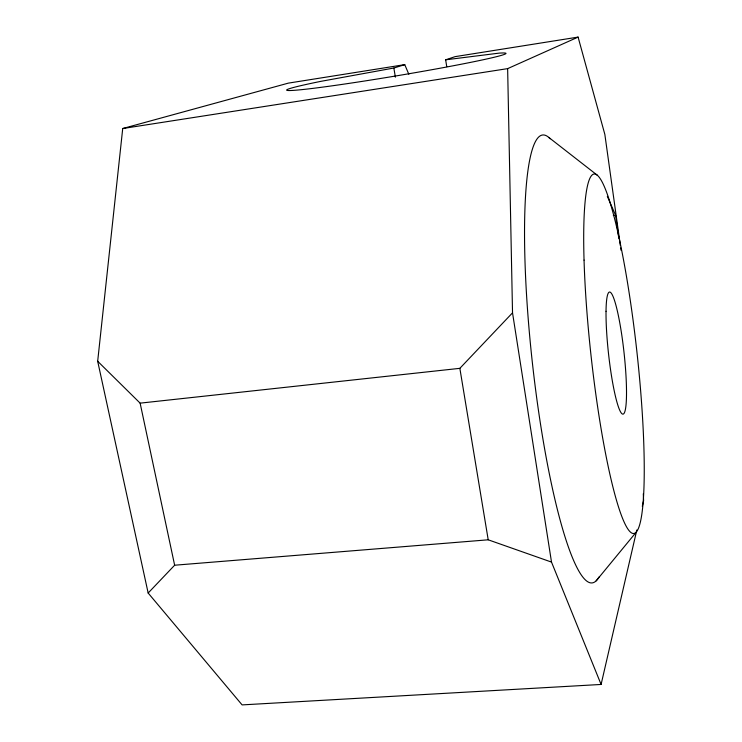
<?xml version="1.0" encoding="UTF-8"?>
<svg xmlns="http://www.w3.org/2000/svg" width="742" height="742" viewBox="0 0 742 742"><rect width="100%" height="100%" fill="white"/><g stroke="black" fill="none" stroke-linecap="round" stroke-linejoin="round"><path stroke-width="1.11" d="M636.822 529.983L601.094 684.449L242.105 704.9L148.159 593.034L97.675 361.261L122.718 128.533L288.332 83.132L404.752 64.637L408.814 74.237M642.294 506.313L643.602 500.674L643.305 493.764M596.132 580.884L635.959 532.487M97.675 361.261L140.127 403.147L459.855 368.338L512.527 312.827L507.639 68.626L578.092 37.1L604.851 134.432L620.358 245.611M148.159 593.034L174.639 565.218L488.208 539.805L551.51 562.093L601.094 684.449M446.749 66.669L445.645 59.814L455.124 56.633L578.092 37.1M445.645 59.814L499.218 53.118A111.207 4.081 -9.5 0 1 447.769 66.799A111.207 4.081 -9.5 0 1 307.281 89.04A111.207 4.081 -9.5 0 1 320.822 81.36L393.854 68.023L404.752 64.637M122.718 128.533L507.639 68.626M613.319 215.57L615.591 215.273L618.772 238.061M548.755 137.4L597.375 175.279M607.336 196.361L615.591 215.273M140.127 403.147L174.639 565.218M393.854 68.023L395.384 77.159M459.855 368.338L488.208 539.805M512.527 312.827L551.51 562.093M620.683 247.902L620.998 250.202M598.942 577.072A225.336 35.226 83.7 0 1 532.561 364.424A225.336 35.226 83.7 0 1 550.174 138.745M606.029 311.26A61.438 7.772 83.7 0 0 620.961 412.561A61.438 7.772 83.7 0 0 621.852 335.56A61.438 7.772 83.7 0 0 606.029 311.26M584.047 260.099A180.872 23.011 83.7 0 0 633.019 533.47A180.872 23.011 83.7 0 0 624.94 267.63A180.872 23.011 83.7 0 0 584.047 260.099"/></g></svg>
